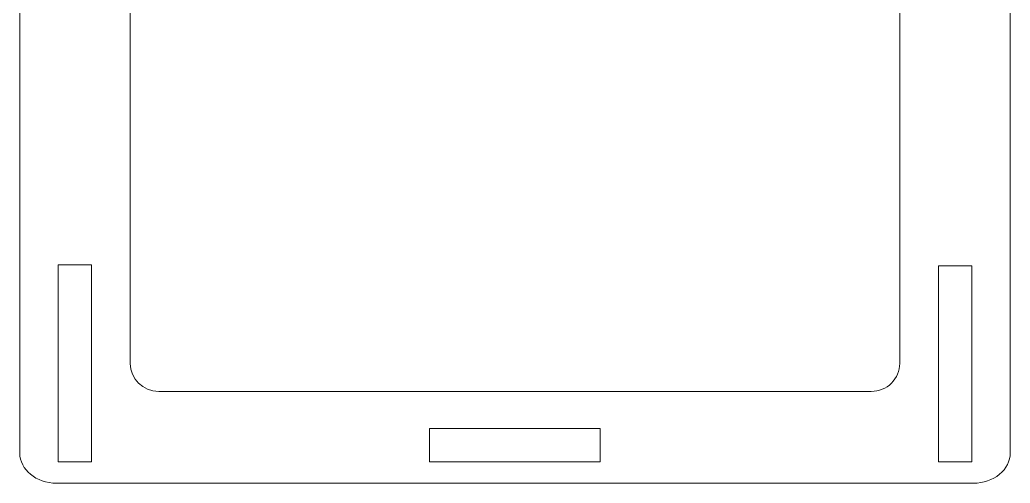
# Model space of a CAD drawing. Header units: millimetres. Extents: x -628 to 722, y -261 to 150.
# Drawn here: x 76.8 to 163, y -160.1 to -119.8 of the extents above; entities that cross this region are included whole.
import ezdxf

# ---------------------------------------------------------------- set-up
doc = ezdxf.new("R2010")
doc.units = ezdxf.units.MM
doc.header["$MEASUREMENT"] = 0
doc.layers.add('Layer 1', color=7, linetype='Continuous')

msp = doc.modelspace()

# ---------------------------------------------------------------- linework, layer by layer
at = {"layer": 'Layer 1', "lineweight": 9}
msp.add_open_spline([(79.9891, -160.1046), (79.9891, -160.1046), (159.8265, -160.1046), (159.8265, -160.1046), (159.8265, -160.1046), (160.6734, -160.1046), (161.4858, -159.8278), (162.0848, -159.3356), (162.0848, -159.3356), (162.6838, -158.8429), (163.0201, -158.1746), (163.0201, -157.4784), (163.0201, -157.4784), (163.0201, -157.4784), (163.0201, 48.2404), (163.0201, 48.2404), (163.0201, 48.2404), (163.0201, 48.9369), (162.6838, 49.6052), (162.0848, 50.0977), (162.0848, 50.0977), (161.4858, 50.5901), (160.6734, 50.8668), (159.8265, 50.8668), (159.8265, 50.8668), (159.8265, 50.8668), (127.4843, 50.8668), (127.4843, 50.8668), (127.4843, 50.8668), (127.4843, 50.8668), (127.4843, 50.8434), (127.4843, 50.8434), (127.4843, 50.8434), (124.1769, 48.687), (124.171, 48.6869), (120.121, 48.6869), (120.121, 48.6869), (120.121, 48.6869), (119.6945, 48.6869), (119.6945, 48.6869), (119.6945, 48.6869), (115.6446, 48.6869), (115.7378, 48.687), (112.3313, 50.8434), (112.3313, 50.8434), (112.3313, 50.8434), (112.3313, 50.8668), (112.3313, 50.8668), (112.3313, 50.8668), (112.3313, 50.8668), (79.9891, 50.8668), (79.9891, 50.8668), (79.9891, 50.8668), (79.142, 50.8668), (78.3299, 50.5901), (77.7309, 50.0977), (77.7309, 50.0977), (77.1322, 49.6052), (76.7955, 48.9369), (76.7955, 48.2404), (76.7955, 48.2404), (76.7955, 48.2404), (76.7955, -157.4784), (76.7955, -157.4784), (76.7955, -157.4784), (76.7955, -158.9287), (78.2254, -160.1046), (79.9891, -160.1046)], degree=3, knots=[0, 0, 0, 0, 0.0555556, 0.0555556, 0.0555556, 0.0555556, 0.1111111, 0.1111111, 0.1111111, 0.1111111, 0.1666667, 0.1666667, 0.1666667, 0.1666667, 0.2222222, 0.2222222, 0.2222222, 0.2222222, 0.2777778, 0.2777778, 0.2777778, 0.2777778, 0.3333333, 0.3333333, 0.3333333, 0.3333333, 0.3888889, 0.3888889, 0.3888889, 0.3888889, 0.4444444, 0.4444444, 0.4444444, 0.4444444, 0.5, 0.5, 0.5, 0.5, 0.5555556, 0.5555556, 0.5555556, 0.5555556, 0.6111111, 0.6111111, 0.6111111, 0.6111111, 0.6666667, 0.6666667, 0.6666667, 0.6666667, 0.7222222, 0.7222222, 0.7222222, 0.7222222, 0.7777778, 0.7777778, 0.7777778, 0.7777778, 0.8333333, 0.8333333, 0.8333333, 0.8333333, 0.8888889, 0.8888889, 0.8888889, 0.8888889, 1, 1, 1, 1], dxfattribs=at)
at = {"layer": 'Layer 1', "color": 22, "lineweight": 9}
for points, knots in [([(86.408, -149.6913), (86.408, -151.0321), (87.5189, -152.1189), (88.8894, -152.1189), (88.8894, -152.1189), (88.8894, -152.1189), (150.9263, -152.1189), (150.9263, -152.1189), (150.9263, -152.1189), (151.5844, -152.1189), (152.2155, -151.8631), (152.681, -151.4081), (152.681, -151.4081), (153.1465, -150.9526), (153.4077, -150.3352), (153.4077, -149.6913), (153.4077, -149.6913), (153.4077, -149.6913), (153.4077, 40.4534), (153.4077, 40.4534), (153.4077, 40.4534), (153.4077, 41.0973), (153.1465, 41.7149), (152.681, 42.1701), (152.681, 42.1701), (152.2155, 42.6252), (151.5844, 42.881), (150.9263, 42.881), (150.9263, 42.881), (150.9263, 42.881), (88.8894, 42.881), (88.8894, 42.881), (88.8894, 42.881), (88.2312, 42.881), (87.6001, 42.6252), (87.1346, 42.1701), (87.1346, 42.1701), (86.6693, 41.7149), (86.408, 41.0973), (86.408, 40.4534), (86.408, 40.4534), (86.408, 40.4534), (86.408, -149.6913), (86.408, -149.6913)], [0, 0, 0, 0, 0.0833333, 0.0833333, 0.0833333, 0.0833333, 0.1666667, 0.1666667, 0.1666667, 0.1666667, 0.25, 0.25, 0.25, 0.25, 0.3333333, 0.3333333, 0.3333333, 0.3333333, 0.4166667, 0.4166667, 0.4166667, 0.4166667, 0.5, 0.5, 0.5, 0.5, 0.5833333, 0.5833333, 0.5833333, 0.5833333, 0.6666667, 0.6666667, 0.6666667, 0.6666667, 0.75, 0.75, 0.75, 0.75, 0.8333333, 0.8333333, 0.8333333, 0.8333333, 1, 1, 1, 1]), ([(80.1359, -141.115), (80.1359, -141.115), (80.1359, -158.2562), (80.1359, -158.2562), (80.1359, -158.2562), (80.1359, -158.2562), (83.0359, -158.2562), (83.0359, -158.2562), (83.0359, -158.2562), (83.0359, -158.2562), (83.0359, -141.115), (83.0359, -141.115), (83.0359, -141.115), (83.0359, -141.115), (80.1359, -141.115), (80.1359, -141.115)], [0, 0, 0, 0, 0.2, 0.2, 0.2, 0.2, 0.4, 0.4, 0.4, 0.4, 0.6, 0.6, 0.6, 0.6, 1, 1, 1, 1]), ([(159.6799, -141.215), (159.6799, -141.215), (156.7799, -141.215), (156.7799, -141.215), (156.7799, -141.215), (156.7799, -141.215), (156.7799, -158.2562), (156.7799, -158.2562), (156.7799, -158.2562), (156.7799, -158.2562), (159.6799, -158.2562), (159.6799, -158.2562), (159.6799, -158.2562), (159.6799, -158.2562), (159.6799, -141.215), (159.6799, -141.215)], [0, 0, 0, 0, 0.2, 0.2, 0.2, 0.2, 0.4, 0.4, 0.4, 0.4, 0.6, 0.6, 0.6, 0.6, 1, 1, 1, 1]), ([(112.4557, -155.3561), (112.4557, -155.3561), (112.4557, -158.2561), (112.4557, -158.2561), (112.4557, -158.2561), (112.4557, -158.2561), (127.3219, -158.2561), (127.3219, -158.2561), (127.3219, -158.2561), (127.3219, -158.2561), (127.3219, -155.3561), (127.3219, -155.3561), (127.3219, -155.3561), (127.3219, -155.3561), (112.4557, -155.3561), (112.4557, -155.3561)], [0, 0, 0, 0, 0.2, 0.2, 0.2, 0.2, 0.4, 0.4, 0.4, 0.4, 0.6, 0.6, 0.6, 0.6, 1, 1, 1, 1])]:
    msp.add_open_spline(points, degree=3, knots=knots, dxfattribs=at)

doc.saveas('drawing.dxf')
